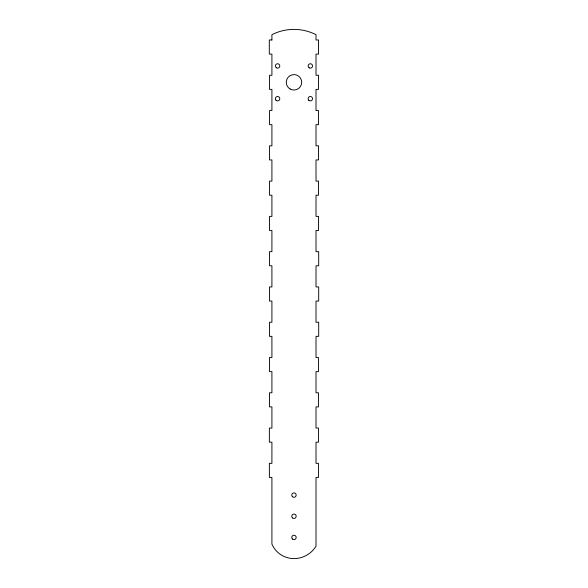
<?xml version="1.0" encoding="UTF-8"?>
<svg xmlns="http://www.w3.org/2000/svg" width="588" height="588" viewBox="0 0 588 588"><rect width="100%" height="100%" fill="white"/><g stroke="black" fill="none" stroke-linecap="round" stroke-linejoin="round"><path stroke-width="0.88" d="M271.913 39.984L269.311 39.984L269.311 54.096L271.913 54.096L271.913 75.264L269.524 75.264L269.524 89.376L271.913 89.376L271.913 110.544L269.524 110.544L269.524 124.656L271.913 124.656L271.913 145.824L269.524 145.824L269.524 159.936L271.913 159.936L271.913 181.104L269.524 181.104L269.524 195.216L271.913 195.216L271.913 216.384L269.524 216.384L269.524 230.496L271.913 230.496L271.913 251.664L269.524 251.664L269.524 265.776L271.913 265.776L271.913 286.944L269.48 286.944L269.48 301.056L271.913 301.056L271.913 322.224L269.48 322.224L269.48 336.336L271.913 336.336L271.913 357.504L269.48 357.504L269.48 371.616L271.913 371.616L271.913 392.784L269.48 392.784L269.48 406.896L271.913 406.896L271.913 428.064L269.37 428.064L269.37 442.176L271.913 442.176L271.913 463.344L269.37 463.344L269.37 477.456L271.913 477.456L271.913 544.113A24.02 24.02 0 0 0 293.963 558.6A25.806 25.806 0 0 0 316.013 546.201L316.013 477.456L318.476 477.456L318.476 463.344L316.013 463.344L316.013 442.176L318.476 442.176L318.476 428.064L316.013 428.064L316.013 406.896L318.476 406.896L318.476 392.784L316.013 392.784L316.013 371.616L318.476 371.616L318.476 357.504L316.013 357.504L316.013 336.336L318.689 336.336L318.689 322.224L316.013 322.224L316.013 301.056L318.689 301.056L318.689 286.944L316.013 286.944L316.013 265.776L318.689 265.776L318.689 251.664L316.013 251.664L316.013 230.496L318.52 230.496L318.52 216.384L316.013 216.384L316.013 195.216L318.52 195.216L318.52 181.104L316.013 181.104L316.013 159.936L318.52 159.936L318.52 145.824L316.013 145.824L316.013 124.656L318.52 124.656L318.52 110.544L316.013 110.544L316.013 89.376L318.52 89.376L318.52 75.264L316.013 75.264L316.013 54.096L318.52 54.096L318.52 39.984L316.013 39.984L316.013 34.692A48.583 48.583 0 0 0 271.913 34.692L271.913 39.984M290.104 89.001A7.718 7.718 0 0 0 301.681 82.32A7.718 7.718 0 0 0 290.104 75.639A7.718 7.718 0 0 0 290.104 89.001M276.492 67.855A2.205 2.205 0 0 0 279.8 65.952A2.205 2.205 0 0 0 276.492 64.041A2.205 2.205 0 0 0 276.492 67.855M309.237 67.855A2.205 2.205 0 0 0 312.544 65.952A2.205 2.205 0 0 0 309.237 64.041A2.205 2.205 0 0 0 309.237 67.855M276.037 100.254A2.205 2.205 0 0 0 279.726 99.262A2.205 2.205 0 0 0 277.022 96.564A2.205 2.205 0 0 0 276.037 100.254M308.774 100.254A2.205 2.205 0 0 0 312.463 99.262A2.205 2.205 0 0 0 309.766 96.564A2.205 2.205 0 0 0 308.774 100.254M292.405 496.654A2.205 2.205 0 0 0 296.095 495.669A2.205 2.205 0 0 0 293.397 492.965A2.205 2.205 0 0 0 292.405 496.654M292.405 517.822A2.205 2.205 0 0 0 296.095 516.837A2.205 2.205 0 0 0 293.397 514.132A2.205 2.205 0 0 0 292.405 517.822M292.405 538.99A2.205 2.205 0 0 0 296.095 538.005A2.205 2.205 0 0 0 293.397 535.3A2.205 2.205 0 0 0 292.405 538.99"/></g></svg>
